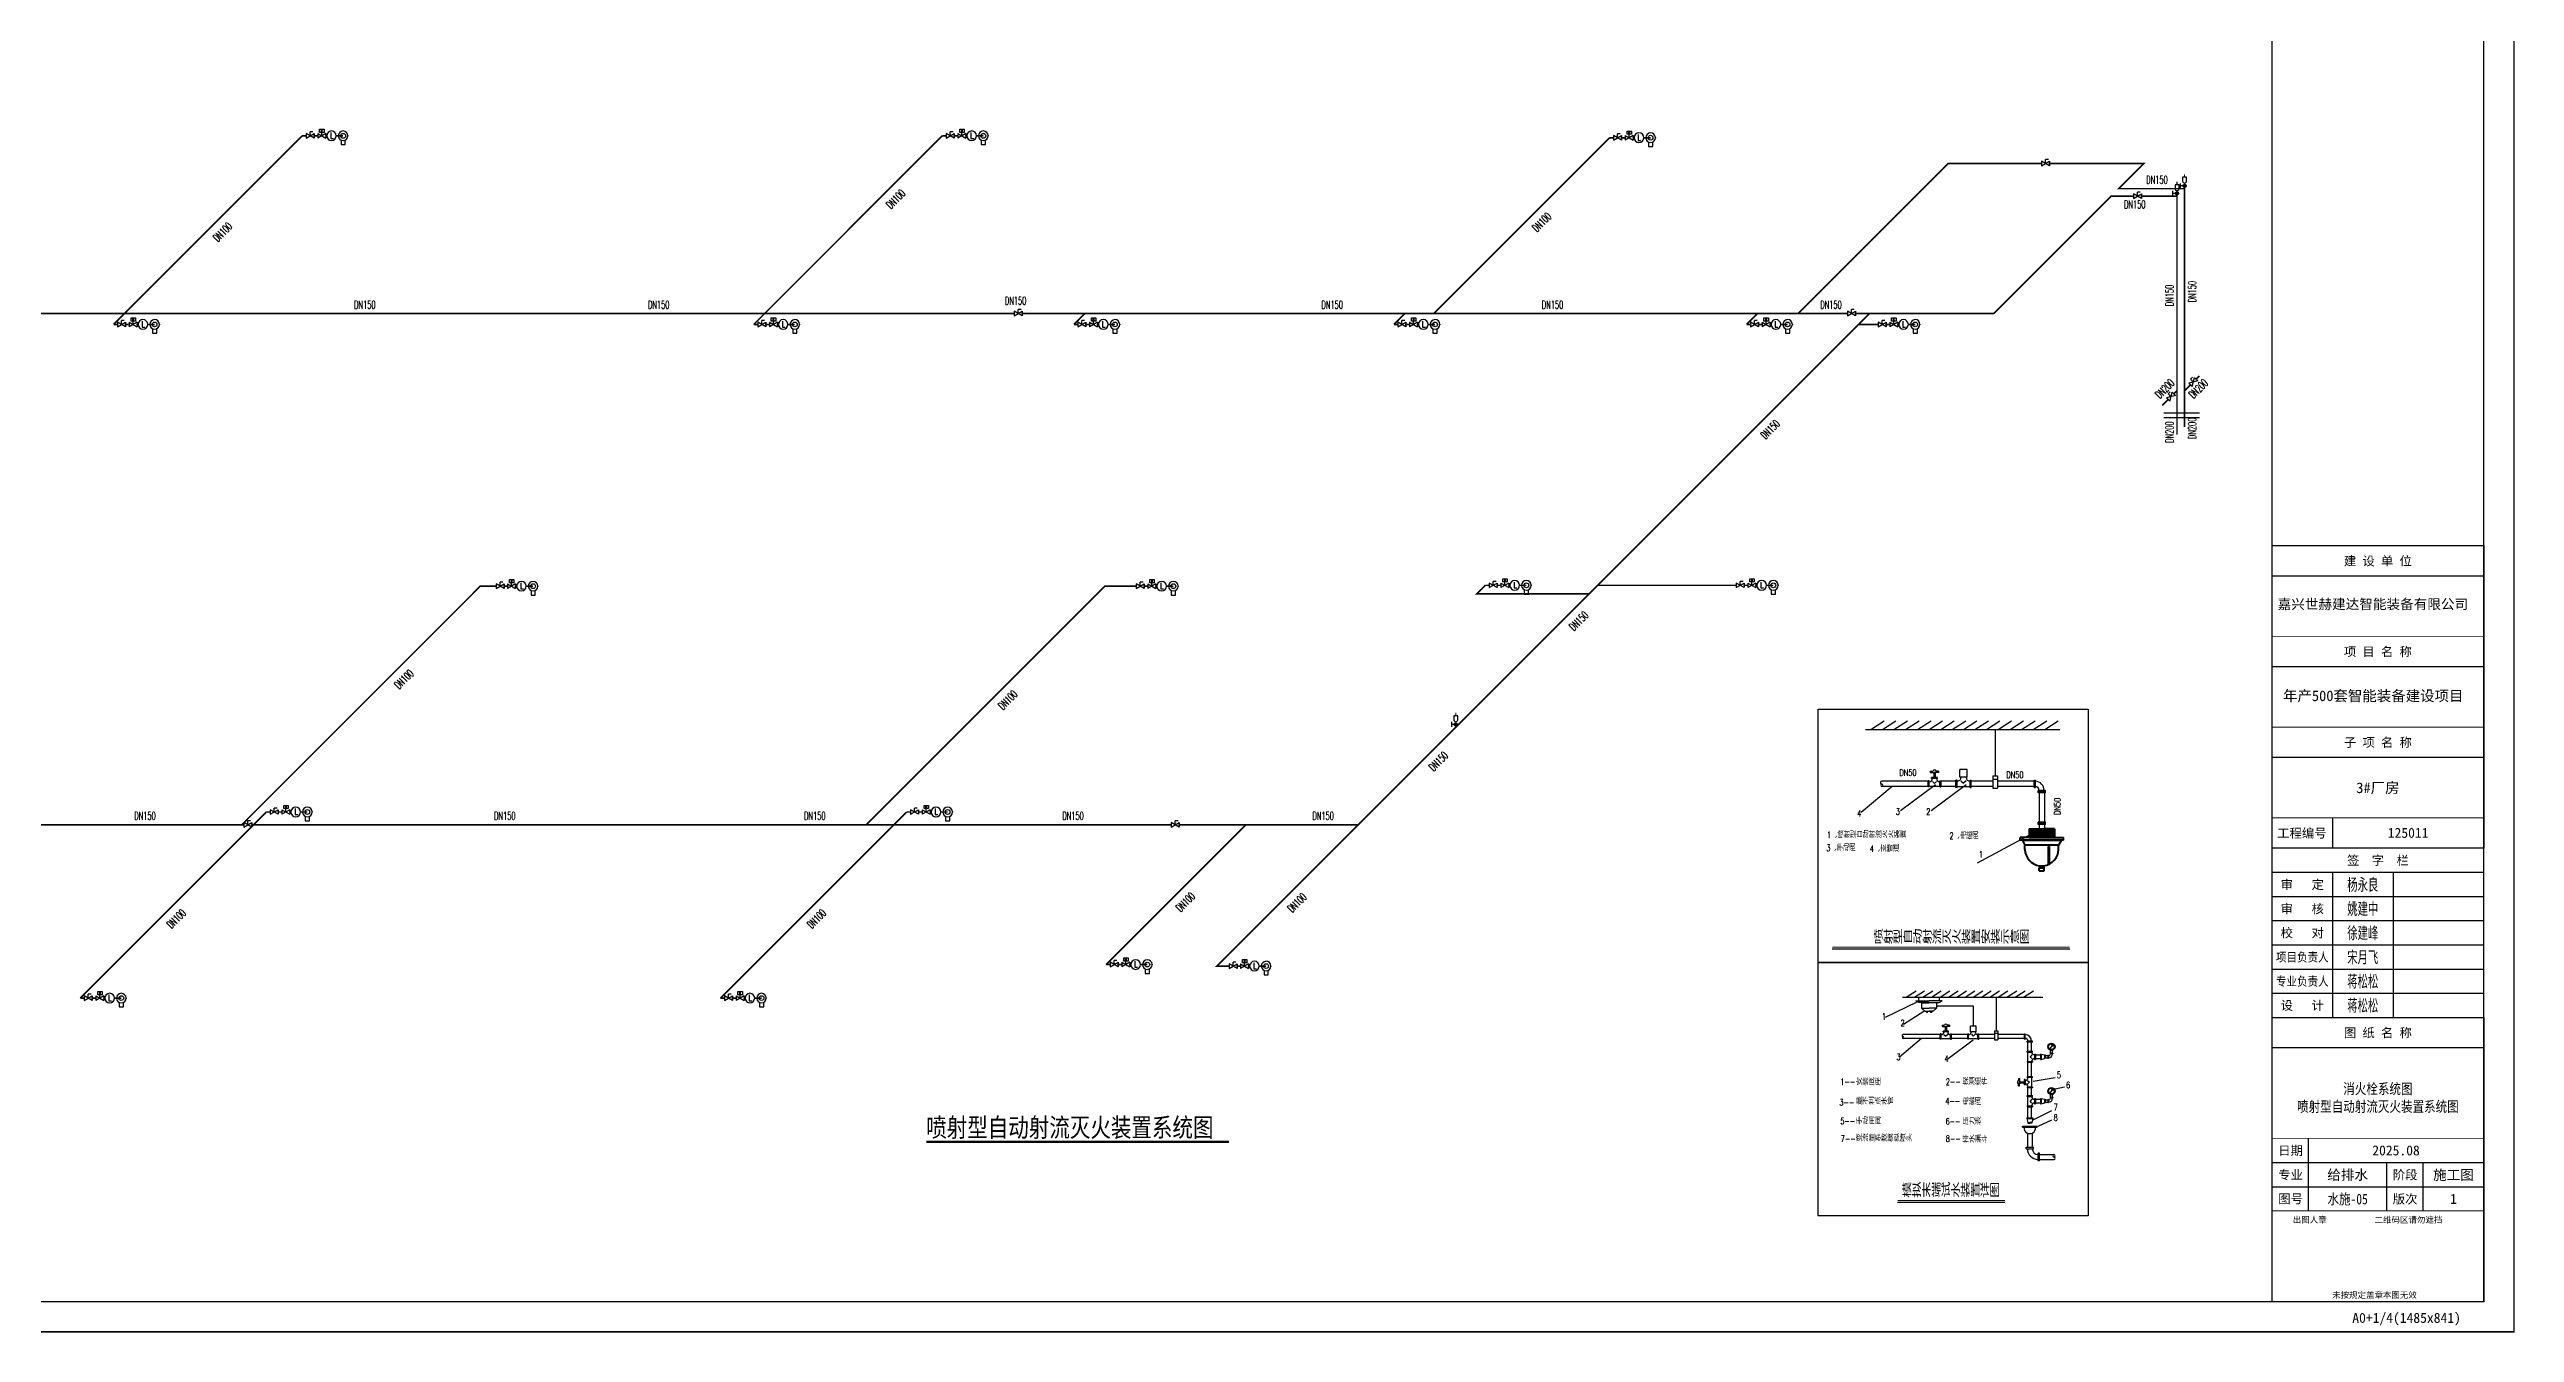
# Model space of a CAD drawing. Extents: x -452079 to 117456, y 3902 to 836955.
# Drawn here: x -214292 to -75664, y 266215 to 338355 of the extents above; entities that cross this region are included whole.
import ezdxf
from ezdxf.enums import TextEntityAlignment as Align

# ---------------------------------------------------------------- set-up
doc = ezdxf.new("R2010")
doc.units = 0
doc.header["$LTSCALE"] = 1000
doc.header["$MEASUREMENT"] = 0
for name, color, linetype in [('0-cxFrame', 155, 'Continuous'), ('0-辅助线', 1, 'Continuous'), ('EVALVE_喷淋', 7, 'Continuous'), ('FM_ZF中水', 2, 'Continuous'), ('FM_ZF喷淋', 6, 'Continuous'), ('HZ', 7, 'Continuous'), ('qianming', 155, 'Continuous'), ('S-其他', 3, 'Continuous'), ('TEXT_喷淋', 6, 'Continuous'), ('W_DIM', 4, 'Continuous'), ('图号层', 4, 'Continuous'), ('图名层', 4, 'Continuous'), ('图层1', 5, 'Continuous'), ('水炮设备', 130, 'Continuous'), ('细实线', 4, 'Continuous'), ('给排水wang', 2, 'Continuous'), ('舞台设备', 7, 'Continuous')]:
    doc.layers.add(name, color=color, linetype=linetype)
for name, color, linetype, lineweight in [('0-cxText', 131, 'Continuous', 25), ('Gps-ZF喷淋', 6, 'TG_ZP', 60), ('Gps-ZF给水', 3, 'TG_J', 60), ('粗实线', 7, 'Continuous', 40)]:
    doc.layers.add(name, color=color, linetype=linetype, lineweight=lineweight)
doc.styles.add('-宋体', font='', dxfattribs={"width": 0.8})
doc.styles.add('_TCH_DIM', font='SIMPLEX', dxfattribs={"width": 0.75, "bigfont": '@1HZTXT'})
doc.styles.add('_TWT_PIPEDN', font='SIMPLEX', dxfattribs={"width": 0.65, "height": 3.5, "bigfont": 'HZTXT'})
doc.styles.add('BZHZ', font='bzxw', dxfattribs={"width": 0.8, "bigfont": 'bzhz'})
doc.styles.add('cx_biaoti', font='')
doc.styles.add('cx_tuming', font='')
doc.styles.add('cx_tuqian1', font='')
doc.styles.add('HZ', font='SIMPLEX', dxfattribs={"bigfont": 'HZTXT'})
doc.styles.add('TG_LINETYPE', font='SIMPLEX', dxfattribs={"width": 0.8, "height": 3.5, "bigfont": 'HZTXT'})
doc.styles.add('黑体', font='', dxfattribs={"height": 12})
doc.styles.get('-宋体').set_extended_font_data('SimSun')
doc.styles.get('cx_biaoti').set_extended_font_data('SimSun')
doc.styles.get('cx_tuming').set_extended_font_data('SimHei')
doc.styles.get('cx_tuqian1').set_extended_font_data('SimSun')
doc.styles.get('黑体').set_extended_font_data('SimHei')
doc.linetypes.add('TG_J', pattern='A,2,-0.3,["J",TG_LINETYPE,S=0.1,R=0,X=-0.23,Y=-0.15],0', length=2.3)
doc.linetypes.add('TG_ZP', pattern='A,3,-0.6,["ZP",TG_LINETYPE,S=0.1,R=0,X=-0.52,Y=-0.15],0', length=3.6)

# ---------------------------------------------------------------- blocks, each defined once
blk = doc.blocks.new('$VALVE$00000751')
for p, q in [((-53, -108), (-53, -221)), ((-53, -221), (53, -221)), ((53, -221), (53, -108))]:
    blk.add_line(p, q)
blk.add_lwpolyline([(-120, 0, 1), (120, 0, 1), (-120, 0, 1.76642)], format="xyb")
blk.add_circle((0, 0), 60)
for p in [(-120, 0), (120, 0)]:
    blk.add_point(p)
blk = doc.blocks.new('$VALVE$00000558')
for p, q in [((-125, 72), (125, -72)), ((125, 72), (-125, -72)), ((-125, 72), (-125, -72)), ((0, 0), (0, 104)), ((125, 72), (125, -72))]:
    blk.add_line(p, q)
blk.add_lwpolyline([(73, 106), (-66, 106), (-66, 206), (73, 206)], close=True)
for p in [(-125, 0), (125, 0)]:
    blk.add_point(p)
at = {"style": 'HZ', "width": 0.948502}
blk.add_text('M', height=69.3, dxfattribs=at).set_placement((-24, 125), (26, 125), align=Align.FIT)
blk = doc.blocks.new('$VALVE$00000531')
at = {"color": 7}
for p, q in [((-23, 104), (-23, -83)), ((-23, -83), (61, -83))]:
    blk.add_line(p, q, dxfattribs=at)
blk.add_lwpolyline([(-150, 0, 1), (150, 0, 1), (-150, 0, 0.808179)], format="xyb")
for p in [(-150, 0), (150, 0)]:
    blk.add_point(p)
blk = doc.blocks.new('$VALVE$00000437')
for p in [(0, 0), (87, 124)]:
    blk.add_line(p, (0, 124))
blk.add_lwpolyline([(-125, -72), (125, 72), (125, -72), (-125, 72)], close=True)
for p in [(-125, 0), (125, 0)]:
    blk.add_point(p)
blk = doc.blocks.new('A$C089F5A68')
at = {"layer": 'Gps-ZF喷淋', "linetype": 'TG_ZP', "const_width": 90}
for points in [[(0, 497), (224, 497)], [(675, 497), (877, 497)], [(1327, 497), (1384, 497)], [(1924, 497), (2308, 497)]]:
    blk.add_lwpolyline(points, dxfattribs=at)
at = {"layer": 'FM_ZF中水', "xscale": -2.25, "yscale": -2.25, "zscale": 2.25, "rotation": 180.437234267963}
blk.add_blockref('$VALVE$00000751', (2308, 497), dxfattribs=at)
at = {"layer": 'FM_ZF喷淋', "xscale": 1.8, "yscale": 1.8, "zscale": 1.8}
for name, p in [('$VALVE$00000437', (449, 497)), ('$VALVE$00000558', (1102, 497)), ('$VALVE$00000531', (1654, 497))]:
    blk.add_blockref(name, p, dxfattribs=at)
blk = doc.blocks.new('$VALVE$00000497')
for p, q in [((78, 138), (-78, 138)), ((0, 50), (0, 138))]:
    blk.add_line(p, q)
at = {"const_width": 49.6}
blk.add_lwpolyline([(25, 0, 1), (-25, 0, 1)], format="xyb", close=True, dxfattribs=at)
blk.add_circle((0, 0), 50)
blk = doc.blocks.new('pqf')
at = {"layer": '给排水wang'}
for p, q in [((75, 429), (-75, 429)), ((-75, 429), (-75, 283)), ((75, 283), (75, 429))]:
    blk.add_line(p, q, dxfattribs=at)
at = {"layer": '给排水wang', "linetype": 'Continuous', "const_width": 45}
for points in [[(0, 429), (0, 542)], [(0, 208), (0, 0)]]:
    blk.add_lwpolyline(points, dxfattribs=at)
at = {"layer": '给排水wang'}
blk.add_arc((0, 283), 75, 180, 0, dxfattribs=at)
at = {"layer": '给排水wang', "xscale": -1.2, "yscale": -1.2, "zscale": 1.2, "rotation": 270}
blk.add_blockref('$VALVE$00000497', (0, 104), dxfattribs=at)
blk = doc.blocks.new('A$C490864E8')
at = {"layer": 'HZ'}
for points in [[(7332, 5351), (7281, 5320), (7296, 5305)], [(7333, 5351), (7313, 5294), (7296, 5305)], [(7332, 3964), (7281, 3933), (7296, 3919)], [(7333, 3964), (7313, 3908), (7296, 3918)]]:
    blk.add_hatch(color=8, dxfattribs=at).paths.add_polyline_path(points)
at = {"layer": 'HZ', "color": 0}
for p, q in [((2749, 6828), (3053, 7024)), ((3010, 6828), (3315, 7024)), ((3271, 6828), (3576, 7024)), ((3532, 6828), (3837, 7024)), ((3804, 6828), (4109, 7024)), ((4065, 6828), (4370, 7024)), ((4326, 6828), (4631, 7024)), ((4587, 6828), (4892, 7024)), ((4838, 6828), (5142, 7024)), ((5099, 6828), (5403, 7024)), ((5360, 6828), (5664, 7024)), ((5621, 6828), (5926, 7024)), ((5893, 6828), (6198, 7024)), ((6154, 6828), (6459, 7024)), ((6415, 6828), (6720, 7024)), ((3082, 6675), (2093, 6199)), ((2629, 6828), (7013, 6828)), ((3302, 6382), (2661, 5980)), ((3050, 6719), (3459, 6719)), ((3144, 6665), (3050, 6719)), ((3131, 6831), (3131, 6720)), ((3459, 6665), (3144, 6665)), ((3221, 6663), (3221, 6487)), ((3221, 6487), (3459, 6487)), ((3222, 6656), (3459, 6656)), ((3222, 6488), (3330, 6397)), ((3330, 6397), (3459, 6397)), ((3869, 6719), (3459, 6719)), ((3459, 6665), (3775, 6665)), ((3697, 6656), (3459, 6656)), ((3589, 6397), (3459, 6397)), ((3698, 6487), (3460, 6487)), ((3697, 6488), (3589, 6397)), ((3698, 6663), (3698, 6487)), ((3705, 6565), (4840, 6565)), ((3775, 6665), (3869, 6719)), ((3776, 6831), (3776, 6720)), ((4840, 6565), (4840, 5925)), ((5556, 6828), (5556, 5781)), ((3228, 5540), (2532, 4955)), ((3811, 5660), (2640, 5660)), ((3811, 5543), (2649, 5543)), ((3811, 5514), (3811, 5683)), ((3837, 5683), (3811, 5683)), ((3837, 5514), (3811, 5514)), ((3837, 5514), (3837, 5683)), ((3837, 5540), (4132, 5540)), ((3869, 5955), (3943, 5955)), ((3869, 5955), (3869, 5918)), ((3869, 5918), (3985, 5918)), ((4069, 5774), (3902, 5774)), ((3902, 5747), (3902, 5774)), ((4069, 5747), (3902, 5747)), ((3926, 5668), (3985, 5611)), ((3966, 5894), (3966, 5774)), ((4100, 5918), (3984, 5918)), ((4044, 5668), (3985, 5611)), ((4003, 5894), (4003, 5774)), ((4100, 5955), (4026, 5955)), ((4840, 5485), (4053, 4900)), ((4069, 5747), (4069, 5774)), ((4100, 5955), (4100, 5918)), ((4132, 5514), (4132, 5683)), ((4132, 5683), (4158, 5683)), ((4132, 5514), (4158, 5514)), ((4158, 5514), (4158, 5683)), ((4668, 5660), (4158, 5660)), ((4668, 5543), (4158, 5543)), ((4668, 5518), (4668, 5687)), ((4695, 5687), (4668, 5687)), ((4695, 5518), (4668, 5518)), ((4695, 5518), (4695, 5687)), ((4695, 5544), (4989, 5544)), ((4760, 5751), (4760, 5923)), ((4927, 5923), (4760, 5923)), ((4927, 5751), (4760, 5751)), ((4784, 5672), (4843, 5615)), ((4902, 5672), (4843, 5615)), ((4927, 5751), (4927, 5923)), ((4989, 5687), (5016, 5687)), ((4989, 5518), (4989, 5687)), ((4989, 5518), (5016, 5518)), ((5016, 5518), (5016, 5687)), ((5502, 5660), (5016, 5660)), ((5502, 5543), (5016, 5543)), ((5502, 5781), (5502, 5502)), ((5502, 5781), (5607, 5781)), ((5502, 5708), (5607, 5708)), ((5502, 5502), (5607, 5502)), ((5607, 5781), (5607, 5502)), ((6439, 5660), (5607, 5660)), ((6439, 5543), (5607, 5543)), ((6439, 5517), (6439, 5686)), ((6439, 5686), (6466, 5686)), ((6439, 5517), (6466, 5517)), ((6466, 5517), (6466, 5686)), ((6692, 5455), (6523, 5455)), ((6523, 5428), (6523, 5455)), ((6692, 5428), (6523, 5428)), ((6548, 5141), (6548, 5428)), ((6665, 5141), (6665, 5428)), ((6692, 5428), (6692, 5455)), ((6522, 5144), (6691, 5144)), ((6522, 5117), (6522, 5144)), ((6522, 5117), (6691, 5117)), ((6522, 4823), (6691, 4823)), ((6522, 4823), (6522, 4796)), ((6522, 4796), (6691, 4796)), ((6548, 4823), (6548, 5117)), ((6548, 4351), (6548, 4796)), ((6676, 5030), (6619, 4971)), ((6676, 4912), (6619, 4971)), ((6665, 4351), (6665, 4796)), ((6691, 5117), (6691, 5144)), ((6691, 4823), (6691, 4796)), ((6755, 5055), (6782, 5055)), ((6755, 5055), (6755, 4888)), ((6755, 4888), (6782, 4888)), ((6782, 5055), (6782, 4888)), ((6782, 5031), (6937, 5031)), ((6782, 4914), (6937, 4914)), ((6937, 5055), (6964, 5055)), ((6937, 5055), (6937, 4888)), ((6937, 4888), (6964, 4888)), ((6964, 5055), (6964, 4888)), ((6964, 5055), (7071, 5030)), ((6964, 4888), (7071, 4914)), ((7071, 5030), (7088, 5030)), ((7071, 5030), (7071, 4914)), ((7087, 5030), (7087, 4914)), ((7088, 5006), (7175, 5006)), ((7088, 4936), (7175, 4936)), ((7174, 5017), (7191, 5017)), ((7174, 4926), (7191, 4926)), ((7175, 5017), (7175, 4926)), ((7191, 5017), (7191, 4926)), ((7335, 5354), (7225, 5217)), ((7330, 5080), (7239, 5080)), ((7239, 5080), (7239, 5063)), ((7330, 5063), (7239, 5063)), ((7250, 5080), (7250, 5203)), ((7335, 5353), (7281, 5320)), ((7281, 5320), (7296, 5305)), ((7313, 5294), (7296, 5305)), ((7334, 5354), (7313, 5294)), ((7320, 5080), (7320, 5203)), ((7330, 5080), (7330, 5063)), ((6251, 4288), (6288, 4288)), ((6251, 4288), (6251, 4214)), ((6251, 4057), (6251, 4131)), ((6251, 4057), (6288, 4057)), ((6288, 4288), (6288, 4172)), ((6288, 4057), (6288, 4173)), ((6313, 4191), (6433, 4191)), ((6313, 4154), (6433, 4154)), ((6460, 4257), (6433, 4257)), ((6433, 4257), (6433, 4090)), ((6460, 4090), (6433, 4090)), ((6460, 4257), (6460, 4090)), ((6692, 4346), (6523, 4346)), ((6523, 4319), (6523, 4346)), ((6692, 4319), (6523, 4319)), ((6692, 4025), (6523, 4025)), ((6523, 4025), (6523, 3998)), ((6692, 3998), (6523, 3998)), ((6539, 4232), (6596, 4173)), ((6539, 4114), (6596, 4173)), ((6548, 3758), (6548, 3998)), ((6665, 3758), (6665, 3998)), ((6666, 4025), (6666, 4319)), ((6692, 4319), (6692, 4346)), ((6692, 4025), (6692, 3998)), ((6709, 4210), (7396, 4327)), ((7335, 3968), (7225, 3831)), ((7335, 3966), (7281, 3933)), ((7281, 3933), (7296, 3919)), ((7313, 3908), (7296, 3918)), ((7334, 3967), (7313, 3908)), ((7405, 3972), (7688, 4027)), ((6522, 3758), (6691, 3758)), ((6522, 3731), (6522, 3758)), ((6522, 3731), (6691, 3731)), ((6522, 3437), (6691, 3437)), ((6522, 3437), (6522, 3410)), ((6522, 3410), (6691, 3410)), ((6548, 3437), (6548, 3731)), ((6548, 3064), (6548, 3410)), ((6676, 3643), (6619, 3584)), ((6676, 3525), (6619, 3584)), ((6665, 3064), (6665, 3410)), ((6691, 3731), (6691, 3758)), ((6691, 3437), (6691, 3410)), ((6709, 3002), (7295, 3295)), ((6755, 3669), (6755, 3502)), ((6755, 3669), (6782, 3669)), ((6755, 3502), (6782, 3502)), ((6782, 3669), (6782, 3502)), ((6782, 3644), (6937, 3644)), ((6782, 3527), (6937, 3527)), ((6937, 3669), (6937, 3502)), ((6937, 3669), (6964, 3669)), ((6937, 3502), (6964, 3502)), ((6964, 3669), (6964, 3502)), ((6964, 3668), (7071, 3643)), ((6964, 3502), (7071, 3527)), ((7071, 3643), (7071, 3527)), ((7071, 3643), (7088, 3643)), ((7071, 3527), (7088, 3527)), ((7087, 3643), (7087, 3527)), ((7088, 3620), (7175, 3620)), ((7088, 3550), (7175, 3550)), ((7174, 3630), (7191, 3630)), ((7174, 3539), (7191, 3539)), ((7175, 3630), (7175, 3539)), ((7191, 3630), (7191, 3539)), ((7239, 3693), (7239, 3676)), ((7330, 3693), (7239, 3693)), ((7330, 3677), (7239, 3677)), ((7250, 3693), (7250, 3816)), ((7320, 3693), (7320, 3816)), ((7330, 3693), (7330, 3676)), ((6382, 2801), (6837, 2801)), ((6382, 2768), (6382, 2801)), ((6382, 2768), (6837, 2768)), ((6511, 3064), (6703, 3064)), ((6511, 3064), (6511, 3037)), ((6511, 3037), (6703, 3037)), ((6511, 3037), (6547, 2913)), ((6531, 2585), (6531, 2142)), ((6547, 2914), (6607, 2914)), ((6547, 2913), (6547, 2893)), ((6547, 2893), (6607, 2893)), ((6667, 2914), (6607, 2914)), ((6667, 2893), (6607, 2893)), ((6703, 3037), (6667, 2913)), ((6667, 2913), (6667, 2893)), ((6682, 2586), (6682, 2142)), ((6703, 3064), (6703, 3037)), ((6837, 2768), (6837, 2801)), ((6874, 2800), (7295, 3002)), ((6490, 2142), (6725, 2142)), ((6490, 2099), (6490, 2142)), ((6490, 2099), (6725, 2099)), ((6725, 2099), (6725, 2142)), ((6908, 1960), (6866, 1960)), ((6866, 1721), (6866, 1960)), ((6908, 1721), (6866, 1721)), ((6908, 1721), (6908, 1960)), ((6908, 1916), (7365, 1916)), ((6908, 1762), (7365, 1762))]:
    blk.add_line(p, q, dxfattribs=at)
for centre, radius in [((7283, 5283), 113), ((7281, 5285), 89.6), ((7283, 3897), 113), ((7281, 3898), 89.6)]:
    blk.add_circle(centre, radius, dxfattribs=at)
for centre, radius, start, end in [((3395, 6392), 32, 170.65314, 9.34686), ((3524, 6391), 32.3, 167.83169, 12.16831), ((2647, 5629), 29.3, 93.77412, 273.85972), ((2662, 5572), 33.1, 121.67677, 245.95708), ((2642, 5571), 29.9, 282.48711, 77.51289), ((3838, 5747), 90, 269.5833, 0.0133), ((3984, 5947), 41.5, 88.92927, 167.79399), ((3983, 5930), 40, 197.18425, 272.58385), ((3985, 5947), 41.5, 12.20601, 91.07073), ((3986, 5930), 40, 267.41615, 342.81575), ((4132, 5747), 90, 179.9867, 269.69391), ((4696, 5751), 90, 269.5833, 0.0133), ((4990, 5751), 90, 179.9867, 269.69391), ((6455, 5450), 210, 1.32978, 87.08066), ((6461, 5457), 86.8, 359.30352, 86.12382), ((6755, 5118), 90, 180.30609, 270.0133), ((6755, 4824), 90, 89.9867, 180.4167), ((7191, 5066), 59.8, 269.82101, 357.24316), ((7189, 5069), 132, 270.94283, 357.65996), ((6260, 4173), 41.5, 102.20601, 181.07073), ((6260, 4172), 41.5, 178.92927, 257.79399), ((6277, 4174), 40, 357.41615, 72.81575), ((6277, 4171), 40, 287.18425, 2.58385), ((6460, 4320), 90, 269.9867, 359.69391), ((6460, 4026), 90, 359.5833, 90.0133), ((6755, 3731), 90, 180.30609, 270.0133), ((6755, 3437), 90, 89.9867, 180.4167), ((7189, 3682), 132, 270.94283, 357.65996), ((7191, 3679), 59.8, 269.82101, 357.24316), ((6606, 2747), 178, 173.37916, 6.62084), ((6870, 2099), 339, 180, 269.25115), ((6874, 2108), 192, 182.47562, 267.6517), ((7372, 1875), 41.3, 100.767, 264.96207), ((7361, 1798), 37.2, 269.3233, 77.98691), ((7356, 1874), 42.3, 287.56805, 78.16102)]:
    blk.add_arc(centre, radius, start, end, dxfattribs=at)
at = {"layer": 'W_DIM'}
for p, q in [((434, 8343), (7853, 8343)), ((2478, 431), (5832, 431))]:
    blk.add_line(p, q, dxfattribs=at)
at = {"layer": 'W_DIM', "const_width": 32}
for points in [[(434, 8396), (7853, 8396)], [(2478, 485), (5832, 485)]]:
    blk.add_lwpolyline(points, dxfattribs=at)
at = {"layer": '图层1'}
for p, q in [((1641, 15188), (2063, 15459)), ((2002, 15188), (2424, 15459)), ((2364, 15188), (2785, 15459)), ((2725, 15188), (3147, 15459)), ((3101, 15188), (3523, 15459)), ((3463, 15188), (3884, 15459)), ((3824, 15188), (4246, 15459)), ((4185, 15188), (4607, 15459)), ((4532, 15188), (4953, 15459)), ((4893, 15188), (5315, 15459)), ((5254, 15188), (5676, 15459)), ((5616, 15188), (6037, 15459)), ((5992, 15188), (6414, 15459)), ((6353, 15188), (6775, 15459)), ((6715, 15188), (7136, 15459)), ((7076, 15188), (7498, 15459)), ((1475, 15188), (7543, 15188)), ((5525, 15188), (5525, 13740))]:
    blk.add_line(p, q, dxfattribs=at)
at = {"layer": '图层1', "color": 7}
for p, q in [((3500, 13891), (3584, 13891)), ((3500, 13891), (3500, 13849)), ((3760, 13891), (3677, 13891)), ((3760, 13891), (3760, 13849)), ((4656, 13936), (4425, 13936)), ((4425, 13698), (4425, 13936)), ((4656, 13698), (4656, 13936)), ((2305, 13406), (1341, 12596)), ((3435, 13572), (1971, 13572)), ((3435, 13410), (1983, 13410)), ((3662, 13462), (2572, 12652)), ((3435, 13396), (3435, 13586)), ((3465, 13586), (3435, 13586)), ((3465, 13396), (3435, 13396)), ((3465, 13396), (3465, 13586)), ((3465, 13425), (3795, 13425)), ((3500, 13849), (3631, 13849)), ((4615, 13458), (3525, 12648)), ((3725, 13687), (3538, 13687)), ((3538, 13657), (3538, 13687)), ((3725, 13657), (3538, 13657)), ((3564, 13568), (3631, 13504)), ((3610, 13822), (3610, 13687)), ((3760, 13849), (3630, 13849)), ((3697, 13568), (3631, 13504)), ((3651, 13822), (3651, 13687)), ((3725, 13657), (3725, 13687)), ((3795, 13396), (3795, 13586)), ((3795, 13586), (3825, 13586)), ((3795, 13396), (3825, 13396)), ((3825, 13586), (3825, 13396)), ((4298, 13572), (3825, 13572)), ((4298, 13410), (3825, 13410)), ((4335, 13610), (4298, 13610)), ((4298, 13376), (4298, 13610)), ((4335, 13376), (4298, 13376)), ((4335, 13376), (4335, 13610)), ((4335, 13412), (4742, 13412)), ((4656, 13698), (4425, 13698)), ((4457, 13589), (4539, 13510)), ((4621, 13589), (4539, 13510)), ((4742, 13610), (4779, 13610)), ((4742, 13376), (4742, 13610)), ((4742, 13376), (4779, 13376)), ((4779, 13376), (4779, 13610)), ((5451, 13572), (4779, 13572)), ((5451, 13410), (4779, 13410)), ((5451, 13740), (5451, 13353)), ((5451, 13740), (5596, 13740)), ((5451, 13639), (5596, 13639)), ((5451, 13353), (5596, 13353)), ((5596, 13740), (5596, 13353)), ((6748, 13572), (5596, 13572)), ((6748, 13410), (5596, 13410)), ((6748, 13608), (6785, 13608)), ((6748, 13374), (6748, 13608)), ((6748, 13374), (6785, 13374)), ((6785, 13374), (6785, 13608)), ((7098, 13288), (6865, 13288)), ((6865, 13251), (6865, 13288)), ((7098, 13251), (6865, 13251)), ((6865, 13214), (6865, 13251)), ((7098, 13251), (6865, 13251)), ((7098, 13214), (6865, 13214)), ((7098, 13251), (7098, 13288)), ((7098, 13214), (7098, 13251)), ((6626, 11914), (4965, 11012)), ((7098, 12295), (6864, 12295)), ((6864, 12258), (6864, 12295)), ((7098, 12258), (6864, 12258)), ((7098, 12258), (6864, 12258)), ((6864, 12221), (6864, 12258)), ((7098, 12221), (6864, 12221)), ((6900, 12221), (6900, 12085)), ((7063, 12221), (7063, 12085)), ((7098, 12258), (7098, 12295)), ((7098, 12221), (7098, 12258))]:
    blk.add_line(p, q, dxfattribs=at)
for centre, radius, start, end in [((3630, 13881), 46.7, 88.92927, 167.79399), ((3631, 13881), 46.7, 12.20601, 91.07073), ((1981, 13530), 40.5, 93.77412, 273.85972), ((2002, 13450), 45.9, 121.67677, 245.95708), ((1975, 13449), 41.4, 282.48711, 77.51289), ((3466, 13657), 101, 269.5833, 0.0133), ((3628, 13862), 44.9, 197.18425, 272.58385), ((3632, 13862), 44.9, 267.41615, 342.81575), ((3796, 13657), 101, 179.9867, 269.69391), ((4335, 13698), 125, 269.5833, 0.0133), ((4742, 13698), 125, 179.9867, 269.69391), ((6778, 13298), 274, 357.84998, 88.51038), ((6779, 13290), 121, 359.68818, 86.81496)]:
    blk.add_arc(centre, radius, start, end, dxfattribs=at)
at = {"layer": '粗实线', "color": 7}
for p, q in [((6583, 11819), (6303, 11819)), ((6303, 11736), (6303, 11819)), ((7584, 11736), (6303, 11736)), ((6376, 11719), (6376, 11736)), ((6376, 11719), (6456, 11576)), ((7584, 11719), (6376, 11719)), ((6456, 11445), (6456, 11576)), ((7504, 11576), (6456, 11576)), ((6583, 12085), (6583, 11819)), ((6583, 12085), (6915, 12085)), ((6583, 11819), (7377, 11819)), ((6904, 12085), (7056, 12085)), ((7377, 12085), (7046, 12085)), ((7377, 12085), (7377, 11819)), ((7377, 11819), (7657, 11819)), ((7584, 11719), (7504, 11576)), ((7504, 11445), (7504, 11576)), ((7584, 11719), (7584, 11736)), ((7657, 11736), (7584, 11736)), ((7657, 11736), (7657, 11819)), ((6904, 10870), (6901, 10867)), ((6901, 10780), (6901, 10867)), ((6904, 10870), (7050, 10870)), ((6910, 10934), (6910, 10870)), ((7050, 10933), (7050, 10870)), ((7050, 10870), (7056, 10870)), ((7059, 10867), (7056, 10870)), ((7059, 10780), (7059, 10867)), ((7225, 11540), (7190, 11540)), ((7190, 10972), (7190, 11540)), ((7225, 10989), (7225, 11540)), ((6904, 10778), (6901, 10780)), ((6904, 10778), (7056, 10778)), ((7059, 10780), (7056, 10778))]:
    blk.add_line(p, q, dxfattribs=at)
for centre, radius, start, end in [((6982, 11453), 525, 180.84594, 262.19433), ((6982, 11453), 524, 262.17143, 277.49601), ((6979, 11453), 525, 277.80833, 359.15406)]:
    blk.add_arc(centre, radius, start, end, dxfattribs=at)
at = {"layer": '细实线', "color": 7}
for p, q in [((6900, 13214), (6900, 12295)), ((7063, 13214), (7063, 12295))]:
    blk.add_line(p, q, dxfattribs=at)
at = {"layer": '细实线', "color": 3}
for p, q in [((6608, 12085), (6608, 11819)), ((6634, 12085), (6634, 11819)), ((6660, 12085), (6660, 11819)), ((6687, 12085), (6687, 11819)), ((6713, 12085), (6713, 11819)), ((6739, 12085), (6739, 11819)), ((6765, 12085), (6765, 11819)), ((6791, 12085), (6791, 11819)), ((6817, 12085), (6817, 11819)), ((6844, 12085), (6844, 11819)), ((6870, 12085), (6870, 11819)), ((6896, 12085), (6896, 11819)), ((6922, 12085), (6922, 11819)), ((6948, 12085), (6948, 11819)), ((6975, 12085), (6975, 11819)), ((7000, 12085), (7000, 11819)), ((7027, 12085), (7027, 11819)), ((7053, 12085), (7053, 11819)), ((7079, 12085), (7079, 11819)), ((7106, 12085), (7106, 11819)), ((7132, 12085), (7132, 11819)), ((7158, 12085), (7158, 11819)), ((7184, 12085), (7184, 11819)), ((7210, 12085), (7210, 11819)), ((7237, 12085), (7237, 11819)), ((7263, 12085), (7263, 11819)), ((7289, 12085), (7289, 11819)), ((7315, 12085), (7315, 11819)), ((7341, 12085), (7341, 11819)), ((7368, 12085), (7368, 11819))]:
    blk.add_line(p, q, dxfattribs=at)
at = {"layer": '舞台设备', "color": 1}
for points in [[(0, 15823), (8428, 15823), (8428, 7911), (0, 7911)], [(0, 7911), (8428, 7911), (8428, 0), (0, 0)]]:
    blk.add_lwpolyline(points, close=True, dxfattribs=at)
at = {"layer": 'HZ', "color": 0, "style": '_TCH_DIM', "width": 0.75}
for s, p in [('1', (1983, 6126)), ('2', (2569, 5925)), ('3', (2441, 4863)), ('4', (3943, 4808)), ('1--', (690, 4086)), ('安装底座', (1175, 4078)), ('2--', (3981, 4087)), ('探测组件', (4501, 4087)), ('5', (7453, 4305)), ('6', (7741, 3985)), ('3--', (659, 3449)), ('最不利点水管', (1175, 3477)), ('4--', (3970, 3482)), ('电磁阀', (4501, 3468)), ('7', (7350, 3295)), ('8', (7350, 2965)), ('5--', (689, 2862)), ('7--', (703, 2309)), ('变流量系数模拟喷头', (1175, 2324)), ('手动闸阀', (1175, 2858)), ('8--', (3982, 2312)), ('6--', (3978, 2851)), ('排水漏斗', (4501, 2286)), ('压力表', (4501, 2848))]:
    blk.add_text(s, height=200, dxfattribs=at).set_placement(p)
at = {"layer": 'W_DIM', "color": 1, "style": '_TCH_DIM', "width": 0.75}
for s, height, p in [('喷射型自动射流灭火装置安装示意图', 426.67, (4159, 8729)), ('模拟末端试水装置详图', 426.7, (4135, 818))]:
    blk.add_text(s, height=height, dxfattribs=at).set_placement(p, align=Align.MIDDLE)
at = {"layer": '图层1', "color": 7, "style": '_TCH_DIM', "width": 0.75}
for p in [(2804, 13743), (6144, 13673)]:
    blk.add_text('DN50', height=200, dxfattribs=at).set_placement(p, align=Align.CENTER)
for s, p in [('4', (1215, 12469)), ('3', (2420, 12525)), ('2', (3373, 12521)), ('1', (5021, 11191))]:
    blk.add_text(s, height=200, dxfattribs=at).set_placement(p)
blk.add_text('DN50', height=200, rotation=90, dxfattribs=at).set_placement((7565, 12789), align=Align.CENTER)
at = {"layer": '水炮设备', "color": 7, "style": '_TCH_DIM', "width": 0.75}
for s, p in [('3、手动阀', (252, 11395)), ('1、喷射型自动射流灭火装置', (274, 11800)), ('4、支管道', (1612, 11365)), ('2、电磁阀', (4096, 11769))]:
    blk.add_text(s, height=200, dxfattribs=at).set_placement(p)
blk = doc.blocks.new('zjcx_lan_qianzi(Dragon)')
for p, q in [((-7000, 4800), (0, 4800)), ((-5000, 4800), (-5000, 0)), ((-3000, 4800), (-3000, 0)), ((-7000, 4000), (0, 4000)), ((-7000, 3200), (0, 3200)), ((-7000, 2400), (0, 2400)), ((-7000, 1600), (0, 1600)), ((-7000, 800), (0, 800))]:
    blk.add_line(p, q)
at = {"const_width": 30}
blk.add_lwpolyline([(-7000, 5600), (0, 5600)], dxfattribs=at)
blk.add_lwpolyline([(-7000, 5600), (0, 5600), (0, 0), (-7000, 0)], close=True, dxfattribs=at)
at = {"style": 'cx_biaoti'}
for s, p in [('签  字  栏', (-3500, 5200)), ('审   定', (-6000, 4400)), ('审   核', (-6000, 3600)), ('校   对', (-6000, 2800)), ('设   计', (-6000, 400))]:
    blk.add_text(s, height=300, dxfattribs=at).set_placement(p, align=Align.MIDDLE)
at = {"style": 'cx_biaoti', "width": 0.85}
for s, p in [('项目负责人', (-6000, 2000)), ('专业负责人', (-6000, 1200))]:
    blk.add_text(s, height=300, dxfattribs=at).set_placement(p, align=Align.MIDDLE)
blk = doc.blocks.new('T-签字(Dragon)')
at = {"layer": '0-cxFrame'}
blk.add_blockref('zjcx_lan_qianzi(Dragon)', (0, 0), dxfattribs=at)
at = {"layer": 'qianming', "style": 'BZHZ', "width": 0.8}
for s, p in [('杨永良', (-4000, 4400)), ('姚建中', (-4000, 3600)), ('徐建峰', (-4000, 2800)), ('宋月飞', (-4000, 2000)), ('蒋松松', (-4000, 1200)), ('蒋松松', (-4000, 400))]:
    blk.add_text(s, height=450, dxfattribs=at).set_placement(p, align=Align.MIDDLE)
blk = doc.blocks.new('zjcx_lan_tuming(Dragon)')
for p, q in [((-7000, 8400), (0, 8400)), ((-5800, 3000), (-5800, 5400)), ((-7000, 4600), (0, 4600)), ((-3200, 3000), (-3200, 4600)), ((-2000, 3000), (-2000, 4600)), ((-7000, 3800), (0, 3800))]:
    blk.add_line(p, q)
at = {"const_width": 30}
for points in [[(-7000, 9400), (0, 9400)], [(-7000, 5400), (0, 5400)], [(-7000, 3000), (0, 3000)], [(-7000, 0), (0, 0)]]:
    blk.add_lwpolyline(points, dxfattribs=at)
blk.add_lwpolyline([(-7000, 9400), (0, 9400), (0, 0), (-7000, 0)], close=True)
at = {"style": 'cx_biaoti'}
for s, p in [('图 纸 名 称', (-3500, 8900)), ('日期', (-6388, 5000)), ('专业', (-6388, 4200)), ('阶段', (-2600, 4200)), ('图号', (-6388, 3400)), ('版次', (-2600, 3400))]:
    blk.add_text(s, height=300, dxfattribs=at).set_placement(p, align=Align.MIDDLE)
for s, p in [('出图人章', (-6316, 2607)), ('二维码区请勿遮挡', (-3609, 2607)), ('未按规定盖章本图无效', (-5013, 120))]:
    blk.add_text(s, height=200, dxfattribs=at).set_placement(p)
blk = doc.blocks.new('T-图签(Dragon)')
blk.add_blockref('zjcx_lan_tuming(Dragon)', (0, 0))
at = {"color": 3, "style": 'cx_biaoti'}
for s, p in [('2025.08', (-2900, 5000)), ('给排水', (-4500, 4200)), ('施工图', (-1000, 4200))]:
    blk.add_text(s, height=330, dxfattribs=at).set_placement(p, align=Align.MIDDLE)
blk = doc.blocks.new('zjcx_lan_xiangmu(Dragon)')
for p, q in [((-7000, 9000), (0, 9000)), ((-7000, 6000), (0, 6000)), ((-7000, 3000), (0, 3000)), ((-5000, 1000), (-5000, 0))]:
    blk.add_line(p, q)
at = {"const_width": 30}
for points in [[(-7000, 10000), (0, 10000)], [(-7000, 7000), (0, 7000)], [(-7000, 7000), (0, 7000)], [(-7000, 4000), (0, 4000)], [(-7000, 4000), (0, 4000)], [(-7000, 1000), (0, 1000)], [(-7000, 0), (0, 0)]]:
    blk.add_lwpolyline(points, dxfattribs=at)
blk.add_lwpolyline([(-7000, 10000), (0, 10000), (0, 0), (-7000, 0)], close=True)
at = {"style": 'cx_biaoti'}
for s, p in [('建 设 单 位', (-3500, 9500)), ('项 目 名 称', (-3500, 6500)), ('子 项 名 称', (-3500, 3500)), ('工程编号', (-6013, 500))]:
    blk.add_text(s, height=300, dxfattribs=at).set_placement(p, align=Align.MIDDLE)
blk = doc.blocks.new('T-项目(Dragon)')
blk.add_blockref('zjcx_lan_xiangmu(Dragon)', (0, 0))
at = {"color": 3, "style": 'cx_tuming'}
for s, height, p in [('嘉兴世赫建达智能装备有限公司', 330, (-6816, 7901)), ('年产500套智能装备建设项目 ', 350, (-6638, 4859))]:
    blk.add_text(s, height=height, dxfattribs=at).set_placement(p)
blk = doc.blocks.new('zjcx_T0(Dragon)')
at = {"layer": '0-cxFrame', "const_width": 50}
blk.add_lwpolyline([(0, 82100), (-7000, 82100), (-7000, 0), (0, 0)], close=True, dxfattribs=at)
at = {"layer": '0-cxFrame'}
for name, p in [('T-项目(Dragon)', (0, 15000)), ('T-签字(Dragon)', (0, 9400)), ('T-图签(Dragon)', (0, 0))]:
    blk.add_blockref(name, p, dxfattribs=at)
blk = doc.blocks.new('TK22.A0+1 L(Dragon)')
at = {"layer": '0-cxFrame', "color": 7, "const_width": 0.5}
blk.add_lwpolyline([(0, 0), (-1485, 0), (-1485, 841), (0, 841)], close=True, dxfattribs=at)
at = {"layer": '0-cxFrame', "const_width": 0.5}
for points in [[(-80, 10), (-1465, 10), (-1465, 831), (-80, 831)], [(-10, 10), (-80, 10), (-80, 831), (-10, 831)]]:
    blk.add_lwpolyline(points, close=True, dxfattribs=at)
at = {"layer": '0-cxFrame', "xscale": 0.01, "yscale": 0.01, "zscale": 0.01}
blk.add_blockref('zjcx_T0(Dragon)', (-10, 10), dxfattribs=at)
at = {"style": '黑体', "flags": 4}
blk.add_attdef('图幅', text='', height=3.3, dxfattribs=at).set_placement((-40, 3), align=Align.RIGHT)
at = {"layer": '0-cxFrame', "style": '黑体'}
blk.add_text('(1485x841)', height=3.3, dxfattribs=at).set_placement((-40, 3))
at = {"layer": '0-cxText', "flags": 4}
for tag, height, style, p in [('建设单位', 3.5, 'cx_tuming', (-45, 240)), ('项目名称', 3.5, 'cx_tuming', (-45, 210)), ('子项名称', 3.5, 'cx_tuming', (-45, 180)), ('工程编号', 3.3, 'cx_tuqian1', (-35, 165)), ('图名1', 3.5, 'cx_tuming', (-45, 87)), ('图名2', 3.5, 'cx_tuming', (-45, 79)), ('图名3', 3.5, 'cx_tuming', (-45, 71)), ('出图日期', 3.3, 'cx_tuqian1', (-39, 60)), ('专业', 3.3, 'cx_tuqian1', (-55, 52)), ('图号', 3.3, 'cx_tuqian1', (-55, 44)), ('版次', 3.3, 'cx_tuqian1', (-20, 44))]:
    blk.add_attdef(tag, text='', height=height, dxfattribs=dict(at, style=style)).set_placement(p, align=Align.MIDDLE)
blk = doc.blocks.new('$EVALVE$00000030')
for p in [(0, 0), (87, 124)]:
    blk.add_line(p, (0, 124))
blk.add_lwpolyline([(-125, -72), (125, 72), (125, -72), (-125, 72)], close=True)
for p in [(-125, 0), (125, 0)]:
    blk.add_point(p)

msp = doc.modelspace()

# ---------------------------------------------------------------- hatches: boundary and pattern name
at = {"layer": 'Gps-ZF喷淋'}
for points in [[(-107515.93, 331938.08), (-107547.75, 331969.9), (-107534.57, 331983.08)], [(-107515.93, 331938.08), (-107515.93, 331983.08), (-107534.57, 331983.08)], [(-96515.93, 331938.08), (-96515.93, 331983.08), (-96407.29, 331983.08)], [(-96515.93, 331938.08), (-96484.11, 331906.26), (-96407.29, 331983.08)], [(-98354.41, 330099.6), (-98386.23, 330131.42), (-98373.05, 330144.6)], [(-98354.41, 330099.6), (-98354.41, 330144.6), (-98373.05, 330144.6)], [(-97930.15, 330523.86), (-97961.97, 330555.68), (-98038.79, 330478.86)], [(-97930.15, 330523.86), (-97930.15, 330478.86), (-98038.79, 330478.86)], [(-94651.01, 330099.6), (-94606.01, 330099.6), (-94606.01, 330144.6)], [(-94651.01, 330099.6), (-94651.01, 330144.6), (-94606.01, 330144.6)], [(-94226.74, 330523.86), (-94181.74, 330523.86), (-94181.74, 330568.86)], [(-94226.74, 330523.86), (-94226.74, 330568.86), (-94181.74, 330568.86)], [(-104953.25, 323500.76), (-104921.43, 323468.94), (-104934.61, 323455.76)], [(-104953.25, 323500.76), (-104953.25, 323455.76), (-104934.61, 323455.76)], [(-190058.81, 308176.77), (-190090.63, 308208.59), (-190077.45, 308221.77)], [(-190058.81, 308176.77), (-190058.81, 308221.77), (-190077.45, 308221.77)], [(-154941.64, 308176.77), (-154973.46, 308208.59), (-154960.28, 308221.77)], [(-154941.64, 308176.77), (-154941.64, 308221.77), (-154960.28, 308221.77)], [(-134024.69, 307744.75), (-134056.51, 307776.57), (-134133.33, 307699.75)], [(-134024.69, 307744.75), (-134024.69, 307699.75), (-134133.33, 307699.75)], [(-148631.82, 286822.19), (-148663.63, 286854.01), (-148740.45, 286777.19)], [(-148631.82, 286822.19), (-148631.82, 286777.19), (-148740.45, 286777.19)]]:
    msp.add_hatch(color=256, dxfattribs=at).paths.add_polyline_path(points)

# ---------------------------------------------------------------- linework, layer by layer
at = {"layer": 'Gps-ZF喷淋', "const_width": 90}
for points in [[(-210072.55, 323500.76), (-200078.6, 333494.71)], [(-174072.55, 323500.76), (-164078.6, 333494.71)], [(-136447.06, 323500.76), (-126560.91, 333386.9)], [(-115953.25, 323500.76), (-107515.93, 331938.08)], [(-107515.93, 331938.08), (-102262.8, 331938.08)], [(-101812.11, 331938.08), (-96515.93, 331938.08)], [(-97930.15, 330523.86), (-96515.93, 331938.08)], [(-104953.25, 323500.76), (-98354.41, 330099.6)], [(-98354.41, 330099.6), (-97101.28, 330099.6)], [(-97930.15, 330523.86), (-94226.74, 330523.86)], [(-96650.59, 330099.6), (-94651.01, 330099.6)], [(-94651.01, 319174.93), (-94651.01, 330099.6)], [(-94226.74, 319166.05), (-94226.74, 330523.86)], [(-232819.18, 323500.76), (-210072.55, 323500.76)], [(-210681.42, 322891.89), (-210072.55, 323500.76)], [(-210072.55, 323500.76), (-174072.55, 323500.76)], [(-174681.42, 322891.89), (-174072.55, 323500.76)], [(-174072.55, 323500.76), (-160034.53, 323500.76)], [(-159583.83, 323500.76), (-156072.55, 323500.76)], [(-156681.42, 322891.89), (-156072.55, 323500.76)], [(-156072.55, 323500.76), (-138072.55, 323500.76)], [(-138681.42, 322891.89), (-138072.55, 323500.76)], [(-138072.55, 323500.76), (-136447.06, 323500.76)], [(-136447.06, 323500.76), (-118249.75, 323500.76)], [(-118858.62, 322891.89), (-118249.75, 323500.76)], [(-118249.75, 323500.76), (-115953.25, 323500.76)], [(-115953.25, 323500.76), (-113178.59, 323500.76)], [(-112727.9, 323500.76), (-111953.25, 323500.76)], [(-112562.12, 322891.89), (-111953.25, 323500.76)], [(-111953.25, 323500.76), (-104953.25, 323500.76)], [(-127228.93, 308225.08), (-112562.12, 322891.89)], [(-112562.12, 322891.89), (-111681.42, 322891.89)], [(-94836.47, 318989.47), (-94651.01, 319174.93)], [(-94651.01, 316700.36), (-94651.01, 319174.93)], [(-94226.74, 319166.05), (-93896.24, 319496.55)], [(-94226.74, 317124.63), (-94226.74, 319166.05)], [(-93577.55, 319815.24), (-93392.08, 320000.7)], [(-95485.66, 318340.28), (-95155.16, 318670.78)], [(-203466.86, 294768.71), (-190058.81, 308176.77)], [(-190058.81, 308176.77), (-189396.54, 308176.77)], [(-168349.69, 294768.71), (-154941.64, 308176.77)], [(-154941.64, 308176.77), (-153396.54, 308176.77)], [(-140685.3, 294768.71), (-127709.26, 307744.75)], [(-134024.69, 307744.75), (-133544.36, 308225.08)], [(-134024.69, 307744.75), (-127709.26, 307744.75)], [(-127709.26, 307744.75), (-127228.93, 308225.08)], [(-127228.93, 308225.08), (-119660.15, 308225.08)], [(-202804.6, 294768.71), (-202089.15, 295484.16)], [(-166804.6, 294768.71), (-166089.15, 295484.16)], [(-238804.6, 294768.71), (-203466.86, 294768.71)], [(-212552.19, 285021.12), (-202804.6, 294768.71)], [(-203466.86, 294768.71), (-203361.08, 294768.71)], [(-202910.39, 294768.71), (-202804.6, 294768.71)], [(-202804.6, 294768.71), (-168349.69, 294768.71)], [(-176552.18, 285021.13), (-166804.6, 294768.71)], [(-168349.69, 294768.71), (-166804.6, 294768.71)], [(-166804.6, 294768.71), (-151202.73, 294768.71)], [(-154861.85, 286907.58), (-147000.72, 294768.71)], [(-150752.04, 294768.71), (-147000.72, 294768.71)], [(-148631.82, 286822.19), (-140685.3, 294768.71)], [(-147000.72, 294768.71), (-140685.3, 294768.71)], [(-148631.82, 286822.19), (-148180.18, 286822.19)]]:
    msp.add_lwpolyline(points, dxfattribs=at)
at = {"layer": 'S-其他', "color": 20, "const_width": 140}
msp.add_lwpolyline([(-164983.33, 276943.21), (-147964.77, 276943.21)], dxfattribs=at)
at = {"layer": 'TEXT_喷淋'}
for points in [[(-95392.17, 317914.42), (-93386.57, 317914.42)], [(-95392.17, 317663.18), (-93386.57, 317663.18)]]:
    msp.add_lwpolyline(points, dxfattribs=at)

# ---------------------------------------------------------------- block references
at = {"layer": '0-cxFrame'}
ref = msp.add_blockref('TK22.A0+1 L(Dragon)', (-75706.06, 266257.12), dxfattribs=dict(at, xscale=170, yscale=170, zscale=170))
ref.add_attrib('子项名称', '3#厂房', dxfattribs={"layer": '0-cxText', "height": 595, "style": 'cx_tuming'}).set_placement((-83356.06, 296857.12), align=Align.MIDDLE)
ref.add_attrib('工程编号', '125011', dxfattribs={"layer": '0-cxText', "height": 561, "style": 'cx_tuqian1'}).set_placement((-81656.06, 294307.12), align=Align.MIDDLE)
ref.add_attrib('版次', '1', dxfattribs={"layer": '0-cxText', "height": 561, "style": 'cx_tuqian1'}).set_placement((-79106.06, 273737.12), align=Align.MIDDLE)
ref.add_attrib('图幅', 'A0+1/4', dxfattribs={"layer": '0', "height": 561, "style": '黑体'}).set_placement((-82506.06, 266767.12), align=Align.RIGHT)
at = {"layer": '0-辅助线'}
for p in [(-200078.6, 332997.57), (-164078.6, 332997.57), (-126560.92, 332889.76), (-210681.42, 322394.75), (-174681.42, 322394.75), (-156681.42, 322394.75), (-138681.42, 322394.75), (-118858.63, 322394.75), (-111681.42, 322394.75), (-189396.55, 307679.62), (-153396.55, 307679.62), (-133544.36, 307727.93), (-119660.15, 307727.93), (-202089.15, 294987.02), (-166089.15, 294987.02), (-154861.86, 286410.44), (-148180.19, 286325.05), (-212552.2, 284523.97), (-176552.18, 284523.98)]:
    msp.add_blockref('A$C089F5A68', p, dxfattribs=at)
at = {"layer": '0-辅助线', "xscale": 1.8, "yscale": 1.8, "zscale": 1.8}
msp.add_blockref('A$C490864E8', (-114822.42, 272779.35), dxfattribs=at)
at = {"layer": 'EVALVE_喷淋', "xscale": 1.8, "yscale": 1.8, "zscale": 1.8}
for p in [(-102037.46, 331938.08), (-96875.93, 330099.6), (-203135.73, 294768.71), (-150977.39, 294768.71)]:
    msp.add_blockref('$EVALVE$00000030', p, dxfattribs=at)
for p, rotation in [((-159809.18, 323500.76), 359.9999999999984), ((-112953.25, 323500.76), 359.9999999999975), ((-94995.81, 318830.12), 44.99999999999851), ((-93736.89, 319655.89), 44.99999999999851)]:
    msp.add_blockref('$EVALVE$00000030', p, dxfattribs=dict(at, rotation=rotation))
at = {"layer": 'Gps-ZF给水', "xscale": 1.5, "yscale": 1.5, "zscale": 1.5}
for p in [(-94226.74, 330523.86), (-94651.01, 330099.6), (-135205.69, 300248.31)]:
    msp.add_blockref('pqf', p, dxfattribs=at)

# ---------------------------------------------------------------- texts
at = {"layer": 'S-其他', "color": 7, "style": '-宋体', "width": 0.8}
msp.add_text('喷射型自动射流灭火装置系统图', height=1057.384, dxfattribs=at).set_placement((-164983.33, 277223.21))
at = {"layer": 'TEXT_喷淋', "style": '_TWT_PIPEDN', "width": 0.52}
for s, rotation, p in [('DN100', 45, (-166963.34, 329353.75)), ('DN100', 45, (-130635.69, 328055.9)), ('DN100', 45, (-204817.19, 327499.9)), ('DN150', 90, (-94850.27, 323917.3)), ('DN150', 90, (-93577.48, 324129.61)), ('DN200', 45, (-95605.32, 318690.64)), ('DN200', 45, (-93719.87, 318690.64)), ('DN150', 45, (-117795.57, 316402.22)), ('DN200', 90, (-94850.27, 316233.73)), ('DN200', 90, (-93577.48, 316446.04)), ('DN150', 45, (-128557.66, 305640.13)), ('DN100', 45, (-194615.31, 302364.04)), ('DN100', 45, (-160663.12, 301199.07)), ('DN150', 45, (-136446.61, 297751.18)), ('DN100', 45, (-207420.01, 288897.08)), ('DN100', 45, (-171420.01, 288897.08)), ('DN100', 45, (-150672.9, 289840.31)), ('DN100', 45, (-144400.17, 289797.62))]:
    msp.add_text(s, height=450, rotation=rotation, dxfattribs=at).set_placement(p)
for p in [(-96381.64, 330798.86), (-97626.99, 329416.23), (-160559.46, 323999.44), (-197152.86, 323775.76), (-180626.32, 323775.76), (-142756.72, 323775.76), (-130367.78, 323775.76), (-114709.66, 323775.76), (-209514.59, 295043.71), (-189281.01, 295043.71), (-171849.01, 295043.71), (-157327.08, 295043.71), (-143264.76, 295043.71)]:
    msp.add_text('DN150', height=450, dxfattribs=at).set_placement(p)
at = {"layer": '图号层', "color": 1, "style": '-宋体', "width": 0.8}
msp.add_text('水施-05', height=595, dxfattribs=at).set_placement((-85056.06, 273737.12), align=Align.MIDDLE)
at = {"layer": '图名层', "color": 6, "style": '-宋体', "width": 0.8}
for s, p in [('消火栓系统图', (-83356.06, 279937.27)), ('喷射型自动射流灭火装置系统图', (-83356.06, 278937.27))]:
    msp.add_text(s, height=595, dxfattribs=at).set_placement(p, align=Align.MIDDLE)

doc.saveas('drawing.dxf')
